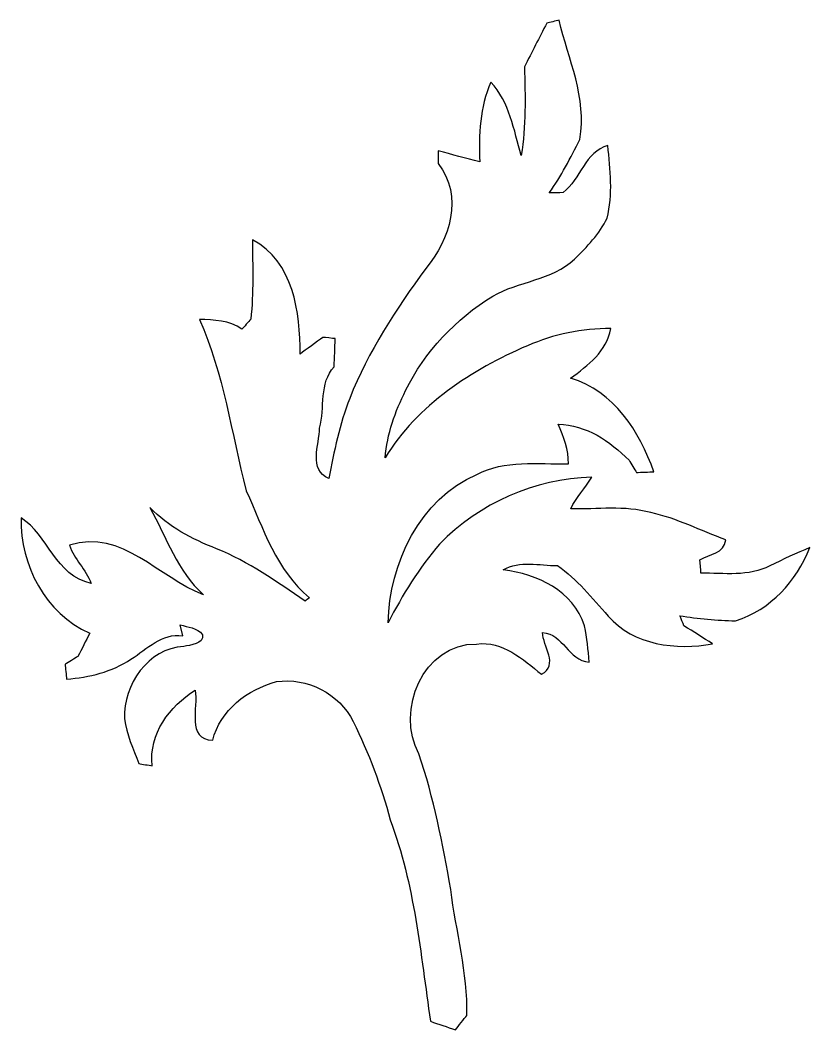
# Model space of a CAD drawing. Header units: centimetres. Extents: x -6 to 6.5, y -7.6 to 7.6.
# Drawn here: x 2.439 to 6.334, y 0.439 to 5.424 of the extents above; entities that cross this region are included whole.
import ezdxf

# ---------------------------------------------------------------- set-up
doc = ezdxf.new("R2010")
doc.units = ezdxf.units.CM
doc.header["$MEASUREMENT"] = 0
doc.layers.add('Camada 1', color=7, linetype='Continuous')

msp = doc.modelspace()

# ---------------------------------------------------------------- linework, layer by layer
at = {"layer": 'Camada 1', "color": 154}
msp.add_open_spline([(5.03695, 5.40878), (5.05213, 5.41231), (5.08246, 5.42008), (5.09729, 5.42361), (5.09729, 5.42361), (5.14385, 5.22958), (5.23521, 5.04048), (5.19994, 4.83517), (5.19994, 4.83517), (5.15408, 4.74451), (5.10786, 4.65349), (5.04859, 4.57093), (5.04859, 4.57093), (5.06589, 4.57129), (5.1001, 4.572), (5.11703, 4.57234), (5.11703, 4.57234), (5.20452, 4.63937), (5.22498, 4.77343), (5.33822, 4.80484), (5.33822, 4.80484), (5.34882, 4.68595), (5.36468, 4.56352), (5.33435, 4.44641), (5.33435, 4.44641), (5.2966, 4.36808), (5.23521, 4.30423), (5.17313, 4.24461), (5.17313, 4.24461), (5.06201, 4.13948), (4.89832, 4.13561), (4.77026, 4.06082), (4.77026, 4.06082), (4.58823, 3.94899), (4.43547, 3.78848), (4.34057, 3.59621), (4.34057, 3.59621), (4.28941, 3.49144), (4.2485, 3.38101), (4.23969, 3.26319), (4.23969, 3.26319), (4.39914, 3.52565), (4.66583, 3.6971), (4.94135, 3.81669), (4.94135, 3.81669), (5.07118, 3.87244), (5.21124, 3.90277), (5.35269, 3.90102), (5.35269, 3.90102), (5.33259, 3.78953), (5.2398, 3.71863), (5.15408, 3.65583), (5.15408, 3.65583), (5.36751, 3.59268), (5.49521, 3.39336), (5.56472, 3.19405), (5.56472, 3.19405), (5.54355, 3.19334), (5.5005, 3.19193), (5.47899, 3.19088), (5.47899, 3.19088), (5.47017, 3.20604), (5.45217, 3.23568), (5.443, 3.25084), (5.443, 3.25084), (5.34634, 3.34503), (5.23416, 3.42618), (5.09235, 3.42864), (5.09235, 3.42864), (5.12056, 3.3669), (5.1449, 3.3027), (5.14314, 3.23356), (5.14314, 3.23356), (4.99215, 3.23074), (4.82988, 3.25437), (4.69123, 3.18065), (4.69123, 3.18065), (4.41077, 3.06), (4.26013, 2.74109), (4.25414, 2.44897), (4.25414, 2.44897), (4.32505, 2.58692), (4.40725, 2.71885), (4.50744, 2.83739), (4.50744, 2.83739), (4.705, 3.04058), (4.97628, 3.15841), (5.25955, 3.16759), (5.25955, 3.16759), (5.22605, 3.11467), (5.18195, 3.06811), (5.15513, 3.0113), (5.15513, 3.0113), (5.28637, 3.00813), (5.42079, 3.02789), (5.54989, 2.99295), (5.54989, 2.99295), (5.67867, 2.96403), (5.79649, 2.90335), (5.9196, 2.85784), (5.9196, 2.85784), (5.91219, 2.79152), (5.83847, 2.78623), (5.79225, 2.76014), (5.79225, 2.76014), (5.79366, 2.74355), (5.79578, 2.71003), (5.7972, 2.69346), (5.7972, 2.69346), (5.91007, 2.69521), (6.0332, 2.67441), (6.13762, 2.73015), (6.13762, 2.73015), (6.20218, 2.76153), (6.26709, 2.7933), (6.33411, 2.81975), (6.33411, 2.81975), (6.26709, 2.65219), (6.14221, 2.51459), (5.96759, 2.45779), (5.96759, 2.45779), (5.8755, 2.46097), (5.78379, 2.46873), (5.69312, 2.48355), (5.69312, 2.48355), (5.69841, 2.4712), (5.70864, 2.44615), (5.71358, 2.43346), (5.71358, 2.43346), (5.76085, 2.40417), (5.80813, 2.37455), (5.8547, 2.34421), (5.8547, 2.34421), (5.67655, 2.31281), (5.46381, 2.3368), (5.33929, 2.48214), (5.33929, 2.48214), (5.26062, 2.56998), (5.18724, 2.66381), (5.08916, 2.7312), (5.08916, 2.7312), (5.00027, 2.73085), (4.90326, 2.75731), (4.82211, 2.71003), (4.82211, 2.71003), (4.99215, 2.68851), (5.16643, 2.60738), (5.22323, 2.43311), (5.22323, 2.43311), (5.23487, 2.37418), (5.24228, 2.31457), (5.24544, 2.2546), (5.24544, 2.2546), (5.14278, 2.26342), (5.11915, 2.39253), (5.01614, 2.401), (5.01614, 2.401), (5.0165, 2.33503), (5.09834, 2.23801), (5.01085, 2.19499), (5.01085, 2.19499), (4.91737, 2.26764), (4.81999, 2.36044), (4.69053, 2.34385), (4.69053, 2.34385), (4.42701, 2.34843), (4.28978, 2.014), (4.40619, 1.80092), (4.40619, 1.80092), (4.47922, 1.58362), (4.52366, 1.35748), (4.56318, 1.13205), (4.56318, 1.13205), (4.58857, 0.92463), (4.64819, 0.72073), (4.64255, 0.51047), (4.64255, 0.51047), (4.62879, 0.49247), (4.60092, 0.45685), (4.58681, 0.43921), (4.58681, 0.43921), (4.54554, 0.45295), (4.50391, 0.46743), (4.46263, 0.48119), (4.46263, 0.48119), (4.41466, 0.81526), (4.38467, 1.15639), (4.26437, 1.4753), (4.26437, 1.4753), (4.22027, 1.64287), (4.1589, 1.80622), (4.08164, 1.96144), (4.08164, 1.96144), (4.01496, 2.09868), (3.85339, 2.18015), (3.70346, 2.1583), (3.70346, 2.1583), (3.56059, 2.11949), (3.42652, 2.01824), (3.38878, 1.86867), (3.38878, 1.86867), (3.25649, 1.87325), (3.31927, 2.02988), (3.30234, 2.11666), (3.30234, 2.11666), (3.17534, 2.03553), (3.07445, 1.90112), (3.08997, 1.74308), (3.08997, 1.74308), (3.07374, 1.74554), (3.04095, 1.75083), (3.02472, 1.75331), (3.02472, 1.75331), (2.99755, 1.82597), (2.96262, 1.89723), (2.95416, 1.9752), (2.95416, 1.9752), (2.94604, 2.14241), (3.07128, 2.32163), (3.24626, 2.33221), (3.24626, 2.33221), (3.27837, 2.33856), (3.34432, 2.34314), (3.3394, 2.38972), (3.3394, 2.38972), (3.31294, 2.42534), (3.26636, 2.42675), (3.22791, 2.43874), (3.22791, 2.43874), (3.22791, 2.43874), (3.24131, 2.38407), (3.24131, 2.38407), (3.24131, 2.38407), (3.13796, 2.4003), (3.06563, 2.31846), (2.98591, 2.26976), (2.98591, 2.26976), (2.89277, 2.20451), (2.77917, 2.18052), (2.66805, 2.17028), (2.66805, 2.17028), (2.66629, 2.18897), (2.66276, 2.22603), (2.661, 2.24437), (2.661, 2.24437), (2.67687, 2.2539), (2.70862, 2.27259), (2.7245, 2.28211), (2.7245, 2.28211), (2.74355, 2.32056), (2.76294, 2.35866), (2.78236, 2.39713), (2.78236, 2.39713), (2.56329, 2.4966), (2.43945, 2.73015), (2.44369, 2.96615), (2.44369, 2.96615), (2.57632, 2.88325), (2.61372, 2.6797), (2.7894, 2.64337), (2.7894, 2.64337), (2.76365, 2.7118), (2.70615, 2.76224), (2.68252, 2.83104), (2.68252, 2.83104), (2.94498, 2.91499), (3.12137, 2.66876), (3.34327, 2.58726), (3.34327, 2.58726), (3.21451, 2.70087), (3.16052, 2.8709), (3.07903, 3.01766), (3.07903, 3.01766), (3.17041, 2.92347), (3.28719, 2.86137), (3.40818, 2.81374), (3.40818, 2.81374), (3.56658, 2.75166), (3.70416, 2.65007), (3.84457, 2.55588), (3.84457, 2.55588), (3.84986, 2.5601), (3.86045, 2.56857), (3.86574, 2.57245), (3.86574, 2.57245), (3.70382, 2.70615), (3.63748, 2.9157), (3.55423, 3.10091), (3.55423, 3.10091), (3.48085, 3.3842), (3.44416, 3.67736), (3.32317, 3.94652), (3.32317, 3.94652), (3.39548, 3.94334), (3.47132, 3.94299), (3.53236, 3.89748), (3.53236, 3.89748), (3.54329, 3.90983), (3.56551, 3.93522), (3.57681, 3.94757), (3.57681, 3.94757), (3.59127, 4.07811), (3.58493, 4.20933), (3.58563, 4.33987), (3.58563, 4.33987), (3.7867, 4.23157), (3.82093, 3.9811), (3.82023, 3.77542), (3.82023, 3.77542), (3.8481, 3.79589), (3.90384, 3.83716), (3.93171, 3.85762), (3.93171, 3.85762), (3.94687, 3.85621), (3.97791, 3.85304), (3.99345, 3.85163), (3.99345, 3.85163), (3.99167, 3.80505), (3.98992, 3.75884), (3.9878, 3.71228), (3.9878, 3.71228), (3.91371, 3.63326), (3.94334, 3.50908), (3.91653, 3.41029), (3.91653, 3.41029), (3.91442, 3.32809), (3.86079, 3.2025), (3.96239, 3.16089), (3.96239, 3.16089), (3.98744, 3.29494), (4.01496, 3.429), (4.06471, 3.55669), (4.06471, 3.55669), (4.15712, 3.78777), (4.29294, 3.99767), (4.43971, 4.19734), (4.43971, 4.19734), (4.5593, 4.34021), (4.62667, 4.55507), (4.50108, 4.71628), (4.50108, 4.71628), (4.50108, 4.73216), (4.50108, 4.76355), (4.50108, 4.77908), (4.50108, 4.77908), (4.56917, 4.75933), (4.63761, 4.74203), (4.70641, 4.72475), (4.70641, 4.72475), (4.70076, 4.8581), (4.70712, 4.99321), (4.76037, 5.11774), (4.76037, 5.11774), (4.85352, 5.01896), (4.87432, 4.88138), (4.91067, 4.7558), (4.91067, 4.7558), (4.9343, 4.90044), (4.93041, 5.04754), (4.9269, 5.19324), (4.9269, 5.19324), (4.96322, 5.2652), (4.99957, 5.33717), (5.03695, 5.40878)], degree=3, knots=[0, 0, 0, 0, 0.0108696, 0.0108696, 0.0108696, 0.0108696, 0.0217391, 0.0217391, 0.0217391, 0.0217391, 0.0326087, 0.0326087, 0.0326087, 0.0326087, 0.0434783, 0.0434783, 0.0434783, 0.0434783, 0.0543478, 0.0543478, 0.0543478, 0.0543478, 0.0652174, 0.0652174, 0.0652174, 0.0652174, 0.076087, 0.076087, 0.076087, 0.076087, 0.0869565, 0.0869565, 0.0869565, 0.0869565, 0.0978261, 0.0978261, 0.0978261, 0.0978261, 0.1086957, 0.1086957, 0.1086957, 0.1086957, 0.1195652, 0.1195652, 0.1195652, 0.1195652, 0.1304348, 0.1304348, 0.1304348, 0.1304348, 0.1413043, 0.1413043, 0.1413043, 0.1413043, 0.1521739, 0.1521739, 0.1521739, 0.1521739, 0.1630435, 0.1630435, 0.1630435, 0.1630435, 0.173913, 0.173913, 0.173913, 0.173913, 0.1847826, 0.1847826, 0.1847826, 0.1847826, 0.1956522, 0.1956522, 0.1956522, 0.1956522, 0.2065217, 0.2065217, 0.2065217, 0.2065217, 0.2173913, 0.2173913, 0.2173913, 0.2173913, 0.2282609, 0.2282609, 0.2282609, 0.2282609, 0.2391304, 0.2391304, 0.2391304, 0.2391304, 0.25, 0.25, 0.25, 0.25, 0.2608696, 0.2608696, 0.2608696, 0.2608696, 0.2717391, 0.2717391, 0.2717391, 0.2717391, 0.2826087, 0.2826087, 0.2826087, 0.2826087, 0.2934783, 0.2934783, 0.2934783, 0.2934783, 0.3043478, 0.3043478, 0.3043478, 0.3043478, 0.3152174, 0.3152174, 0.3152174, 0.3152174, 0.326087, 0.326087, 0.326087, 0.326087, 0.3369565, 0.3369565, 0.3369565, 0.3369565, 0.3478261, 0.3478261, 0.3478261, 0.3478261, 0.3586957, 0.3586957, 0.3586957, 0.3586957, 0.3695652, 0.3695652, 0.3695652, 0.3695652, 0.3804348, 0.3804348, 0.3804348, 0.3804348, 0.3913043, 0.3913043, 0.3913043, 0.3913043, 0.4021739, 0.4021739, 0.4021739, 0.4021739, 0.4130435, 0.4130435, 0.4130435, 0.4130435, 0.423913, 0.423913, 0.423913, 0.423913, 0.4347826, 0.4347826, 0.4347826, 0.4347826, 0.4456522, 0.4456522, 0.4456522, 0.4456522, 0.4565217, 0.4565217, 0.4565217, 0.4565217, 0.4673913, 0.4673913, 0.4673913, 0.4673913, 0.4782609, 0.4782609, 0.4782609, 0.4782609, 0.4891304, 0.4891304, 0.4891304, 0.4891304, 0.5, 0.5, 0.5, 0.5, 0.5108696, 0.5108696, 0.5108696, 0.5108696, 0.5217391, 0.5217391, 0.5217391, 0.5217391, 0.5326087, 0.5326087, 0.5326087, 0.5326087, 0.5434783, 0.5434783, 0.5434783, 0.5434783, 0.5543478, 0.5543478, 0.5543478, 0.5543478, 0.5652174, 0.5652174, 0.5652174, 0.5652174, 0.576087, 0.576087, 0.576087, 0.576087, 0.5869565, 0.5869565, 0.5869565, 0.5869565, 0.5978261, 0.5978261, 0.5978261, 0.5978261, 0.6086957, 0.6086957, 0.6086957, 0.6086957, 0.6195652, 0.6195652, 0.6195652, 0.6195652, 0.6304348, 0.6304348, 0.6304348, 0.6304348, 0.6413043, 0.6413043, 0.6413043, 0.6413043, 0.6521739, 0.6521739, 0.6521739, 0.6521739, 0.6630435, 0.6630435, 0.6630435, 0.6630435, 0.673913, 0.673913, 0.673913, 0.673913, 0.6847826, 0.6847826, 0.6847826, 0.6847826, 0.6956522, 0.6956522, 0.6956522, 0.6956522, 0.7065217, 0.7065217, 0.7065217, 0.7065217, 0.7173913, 0.7173913, 0.7173913, 0.7173913, 0.7282609, 0.7282609, 0.7282609, 0.7282609, 0.7391304, 0.7391304, 0.7391304, 0.7391304, 0.75, 0.75, 0.75, 0.75, 0.7608696, 0.7608696, 0.7608696, 0.7608696, 0.7717391, 0.7717391, 0.7717391, 0.7717391, 0.7826087, 0.7826087, 0.7826087, 0.7826087, 0.7934783, 0.7934783, 0.7934783, 0.7934783, 0.8043478, 0.8043478, 0.8043478, 0.8043478, 0.8152174, 0.8152174, 0.8152174, 0.8152174, 0.826087, 0.826087, 0.826087, 0.826087, 0.8369565, 0.8369565, 0.8369565, 0.8369565, 0.8478261, 0.8478261, 0.8478261, 0.8478261, 0.8586957, 0.8586957, 0.8586957, 0.8586957, 0.8695652, 0.8695652, 0.8695652, 0.8695652, 0.8804348, 0.8804348, 0.8804348, 0.8804348, 0.8913043, 0.8913043, 0.8913043, 0.8913043, 0.9021739, 0.9021739, 0.9021739, 0.9021739, 0.9130435, 0.9130435, 0.9130435, 0.9130435, 0.923913, 0.923913, 0.923913, 0.923913, 0.9347826, 0.9347826, 0.9347826, 0.9347826, 0.9456522, 0.9456522, 0.9456522, 0.9456522, 0.9565217, 0.9565217, 0.9565217, 0.9565217, 0.9673913, 0.9673913, 0.9673913, 0.9673913, 0.9782609, 0.9782609, 0.9782609, 0.9782609, 1, 1, 1, 1], dxfattribs=at)

doc.saveas('drawing.dxf')
